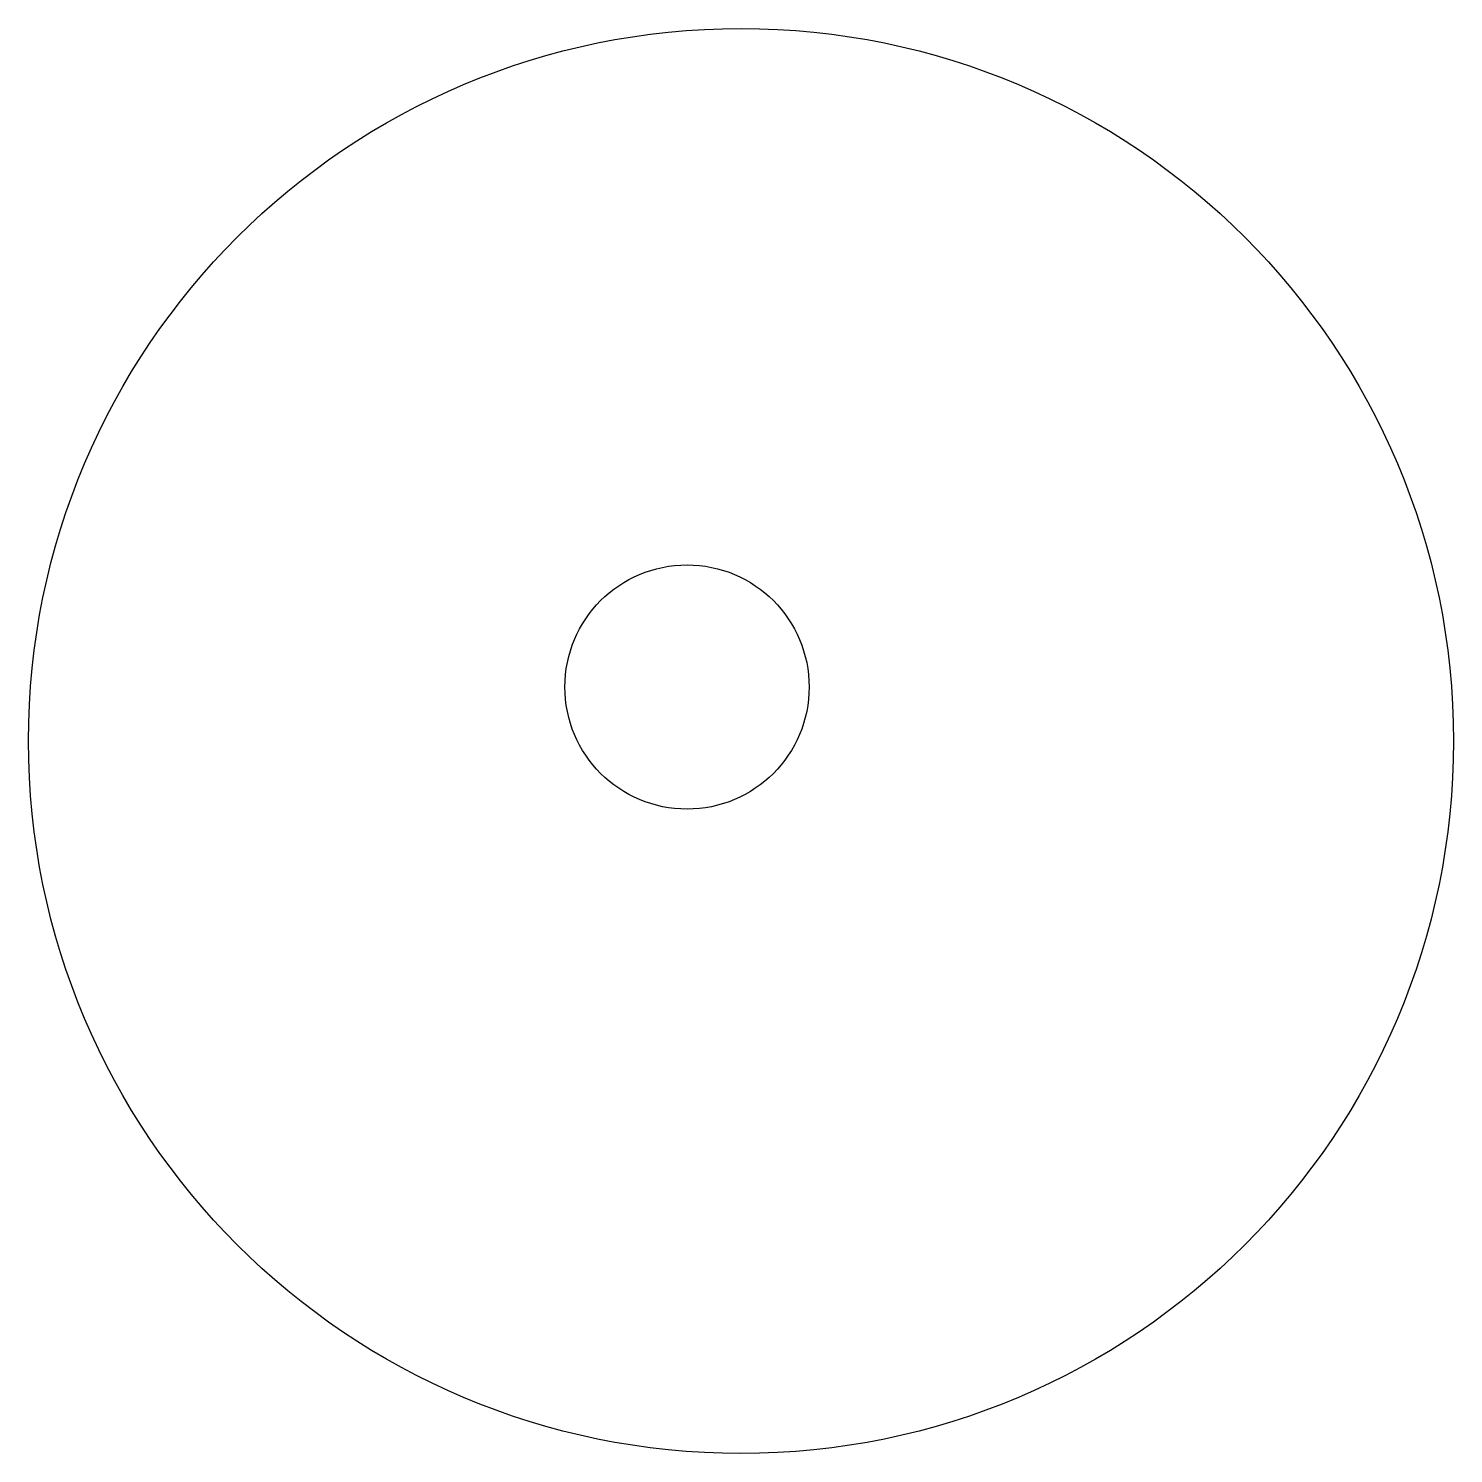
# Model space of a CAD drawing. Header units: millimetres. Extents: x -17.5 to 17.5, y -17.5 to 17.5.
import ezdxf

# ---------------------------------------------------------------- set-up
doc = ezdxf.new("R2010")
doc.units = ezdxf.units.MM
doc.layers.get('0').update_dxf_attribs({"lineweight": 25, "true_color": 0xffffff})

msp = doc.modelspace()

# ---------------------------------------------------------------- linework, layer by layer
for centre, radius in [((0, 0), 17.5), ((-1.326, 1.326), 3)]:
    msp.add_circle(centre, radius)

doc.saveas('drawing.dxf')
